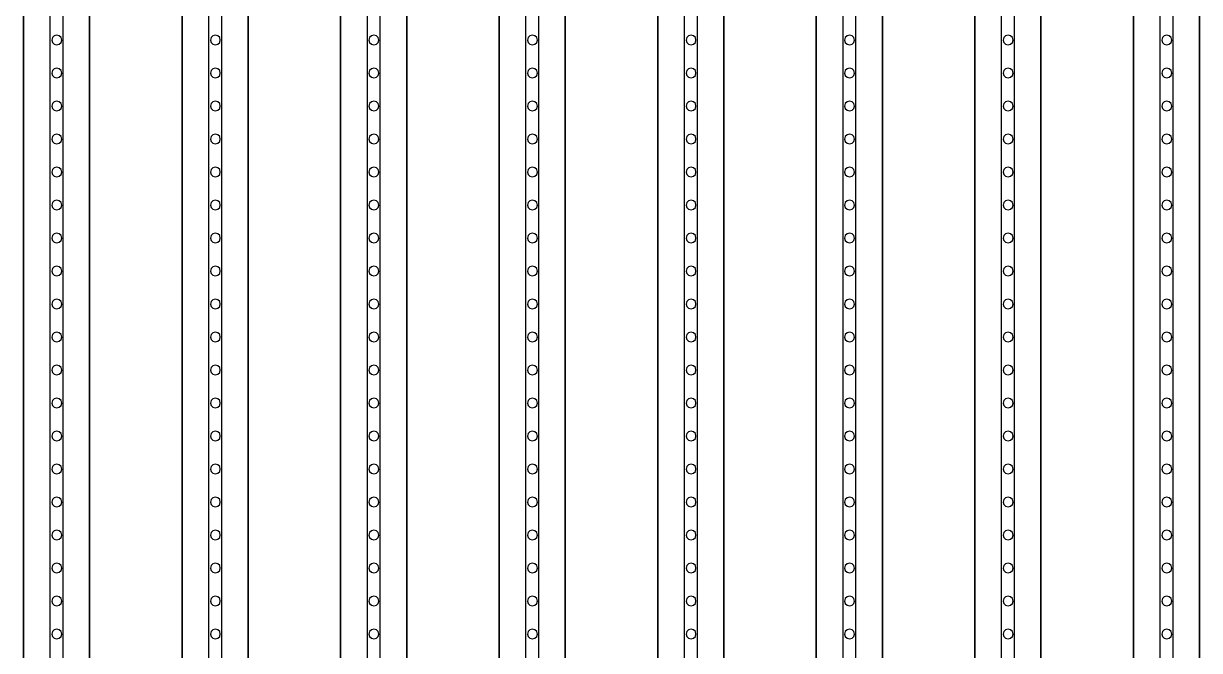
# Model space of a CAD drawing. Header units: metres. Extents: x -1550 to 1550, y -904 to 26100.
# Drawn here: x -574 to -396, y 6184 to 6279 of the extents above; entities that cross this region are included whole.
import ezdxf

# ---------------------------------------------------------------- set-up
doc = ezdxf.new("R2010")
doc.units = ezdxf.units.M
for name, color, linetype in [('Metal', 4, 'CONTINUOUS'), ('pattern_ionp', 7, 'CONTINUOUS'), ('Polyimide', 3, 'CONTINUOUS'), ('Polyimide_Negative', 5, 'CONTINUOUS')]:
    doc.layers.add(name, color=color, linetype=linetype)

msp = doc.modelspace()

# ---------------------------------------------------------------- linework, layer by layer
at = {"layer": 'Metal'}
for points in [[(-568, 4365.01), (-568, 11993.5), (-570, 11993.5), (-570, 11993.5), (-570, 4365.01)], [(-544, 4305.01), (-544, 11993.5), (-546, 11993.5), (-546, 11993.5), (-546, 4305.01)], [(-520, 4245.01), (-520, 11993.5), (-522, 11993.5), (-522, 11993.5), (-522, 4245.01)], [(-496, 4185.01), (-496, 11993.5), (-498, 11993.5), (-498, 11993.5), (-498, 4185.01)], [(-472, 4125.01), (-472, 11993.5), (-474, 11993.5), (-474, 11993.5), (-474, 4125.01)], [(-448, 4065.01), (-448, 11993.5), (-450, 11993.5), (-450, 11993.5), (-450, 4065.01)], [(-424, 4005.01), (-424, 11993.5), (-426, 11993.5), (-426, 11993.5), (-426, 4005.01)], [(-400, 3945.01), (-400, 11993.5), (-402, 11993.5), (-402, 11993.5), (-402, 3945.01)]]:
    msp.add_lwpolyline(points, dxfattribs=at)
at = {"layer": 'pattern_ionp'}
for points in [[(-568.21, 6276.45), (-568.31, 6276.83), (-568.59, 6277.1), (-568.96, 6277.2), (-569.34, 6277.1), (-569.61, 6276.83), (-569.71, 6276.45), (-569.61, 6276.08), (-569.34, 6275.8), (-568.96, 6275.7), (-568.59, 6275.8), (-568.31, 6276.08), (-568.21, 6276.45)], [(-544.21, 6276.45), (-544.31, 6276.83), (-544.59, 6277.1), (-544.96, 6277.2), (-545.34, 6277.1), (-545.61, 6276.83), (-545.71, 6276.45), (-545.61, 6276.08), (-545.34, 6275.8), (-544.96, 6275.7), (-544.59, 6275.8), (-544.31, 6276.08), (-544.21, 6276.45)], [(-520.21, 6276.45), (-520.31, 6276.83), (-520.59, 6277.1), (-520.96, 6277.2), (-521.34, 6277.1), (-521.61, 6276.83), (-521.71, 6276.45), (-521.61, 6276.08), (-521.34, 6275.8), (-520.96, 6275.7), (-520.59, 6275.8), (-520.31, 6276.08), (-520.21, 6276.45)], [(-496.21, 6276.45), (-496.31, 6276.83), (-496.59, 6277.1), (-496.96, 6277.2), (-497.34, 6277.1), (-497.61, 6276.83), (-497.71, 6276.45), (-497.61, 6276.08), (-497.34, 6275.8), (-496.96, 6275.7), (-496.59, 6275.8), (-496.31, 6276.08), (-496.21, 6276.45)], [(-472.21, 6276.45), (-472.31, 6276.83), (-472.59, 6277.1), (-472.96, 6277.2), (-473.34, 6277.1), (-473.61, 6276.83), (-473.71, 6276.45), (-473.61, 6276.08), (-473.34, 6275.8), (-472.96, 6275.7), (-472.59, 6275.8), (-472.31, 6276.08), (-472.21, 6276.45)], [(-448.21, 6276.45), (-448.31, 6276.83), (-448.59, 6277.1), (-448.96, 6277.2), (-449.34, 6277.1), (-449.61, 6276.83), (-449.71, 6276.45), (-449.61, 6276.08), (-449.34, 6275.8), (-448.96, 6275.7), (-448.59, 6275.8), (-448.31, 6276.08), (-448.21, 6276.45)], [(-424.21, 6276.45), (-424.31, 6276.83), (-424.59, 6277.1), (-424.96, 6277.2), (-425.34, 6277.1), (-425.61, 6276.83), (-425.71, 6276.45), (-425.61, 6276.08), (-425.34, 6275.8), (-424.96, 6275.7), (-424.59, 6275.8), (-424.31, 6276.08), (-424.21, 6276.45)], [(-400.21, 6276.45), (-400.31, 6276.83), (-400.59, 6277.1), (-400.96, 6277.2), (-401.34, 6277.1), (-401.61, 6276.83), (-401.71, 6276.45), (-401.61, 6276.08), (-401.34, 6275.8), (-400.96, 6275.7), (-400.59, 6275.8), (-400.31, 6276.08), (-400.21, 6276.45)], [(-568.21, 6271.45), (-568.31, 6271.83), (-568.59, 6272.1), (-568.96, 6272.2), (-569.34, 6272.1), (-569.61, 6271.83), (-569.71, 6271.45), (-569.61, 6271.08), (-569.34, 6270.8), (-568.96, 6270.7), (-568.59, 6270.8), (-568.31, 6271.08), (-568.21, 6271.45)], [(-544.21, 6271.45), (-544.31, 6271.83), (-544.59, 6272.1), (-544.96, 6272.2), (-545.34, 6272.1), (-545.61, 6271.83), (-545.71, 6271.45), (-545.61, 6271.08), (-545.34, 6270.8), (-544.96, 6270.7), (-544.59, 6270.8), (-544.31, 6271.08), (-544.21, 6271.45)], [(-520.21, 6271.45), (-520.31, 6271.83), (-520.59, 6272.1), (-520.96, 6272.2), (-521.34, 6272.1), (-521.61, 6271.83), (-521.71, 6271.45), (-521.61, 6271.08), (-521.34, 6270.8), (-520.96, 6270.7), (-520.59, 6270.8), (-520.31, 6271.08), (-520.21, 6271.45)], [(-496.21, 6271.45), (-496.31, 6271.83), (-496.59, 6272.1), (-496.96, 6272.2), (-497.34, 6272.1), (-497.61, 6271.83), (-497.71, 6271.45), (-497.61, 6271.08), (-497.34, 6270.8), (-496.96, 6270.7), (-496.59, 6270.8), (-496.31, 6271.08), (-496.21, 6271.45)], [(-472.21, 6271.45), (-472.31, 6271.83), (-472.59, 6272.1), (-472.96, 6272.2), (-473.34, 6272.1), (-473.61, 6271.83), (-473.71, 6271.45), (-473.61, 6271.08), (-473.34, 6270.8), (-472.96, 6270.7), (-472.59, 6270.8), (-472.31, 6271.08), (-472.21, 6271.45)], [(-448.21, 6271.45), (-448.31, 6271.83), (-448.59, 6272.1), (-448.96, 6272.2), (-449.34, 6272.1), (-449.61, 6271.83), (-449.71, 6271.45), (-449.61, 6271.08), (-449.34, 6270.8), (-448.96, 6270.7), (-448.59, 6270.8), (-448.31, 6271.08), (-448.21, 6271.45)], [(-424.21, 6271.45), (-424.31, 6271.83), (-424.59, 6272.1), (-424.96, 6272.2), (-425.34, 6272.1), (-425.61, 6271.83), (-425.71, 6271.45), (-425.61, 6271.08), (-425.34, 6270.8), (-424.96, 6270.7), (-424.59, 6270.8), (-424.31, 6271.08), (-424.21, 6271.45)], [(-400.21, 6271.45), (-400.31, 6271.83), (-400.59, 6272.1), (-400.96, 6272.2), (-401.34, 6272.1), (-401.61, 6271.83), (-401.71, 6271.45), (-401.61, 6271.08), (-401.34, 6270.8), (-400.96, 6270.7), (-400.59, 6270.8), (-400.31, 6271.08), (-400.21, 6271.45)], [(-568.21, 6266.45), (-568.31, 6266.83), (-568.59, 6267.1), (-568.96, 6267.2), (-569.34, 6267.1), (-569.61, 6266.83), (-569.71, 6266.45), (-569.61, 6266.08), (-569.34, 6265.8), (-568.96, 6265.7), (-568.59, 6265.8), (-568.31, 6266.08), (-568.21, 6266.45)], [(-544.21, 6266.45), (-544.31, 6266.83), (-544.59, 6267.1), (-544.96, 6267.2), (-545.34, 6267.1), (-545.61, 6266.83), (-545.71, 6266.45), (-545.61, 6266.08), (-545.34, 6265.8), (-544.96, 6265.7), (-544.59, 6265.8), (-544.31, 6266.08), (-544.21, 6266.45)], [(-520.21, 6266.45), (-520.31, 6266.83), (-520.59, 6267.1), (-520.96, 6267.2), (-521.34, 6267.1), (-521.61, 6266.83), (-521.71, 6266.45), (-521.61, 6266.08), (-521.34, 6265.8), (-520.96, 6265.7), (-520.59, 6265.8), (-520.31, 6266.08), (-520.21, 6266.45)], [(-496.21, 6266.45), (-496.31, 6266.83), (-496.59, 6267.1), (-496.96, 6267.2), (-497.34, 6267.1), (-497.61, 6266.83), (-497.71, 6266.45), (-497.61, 6266.08), (-497.34, 6265.8), (-496.96, 6265.7), (-496.59, 6265.8), (-496.31, 6266.08), (-496.21, 6266.45)], [(-472.21, 6266.45), (-472.31, 6266.83), (-472.59, 6267.1), (-472.96, 6267.2), (-473.34, 6267.1), (-473.61, 6266.83), (-473.71, 6266.45), (-473.61, 6266.08), (-473.34, 6265.8), (-472.96, 6265.7), (-472.59, 6265.8), (-472.31, 6266.08), (-472.21, 6266.45)], [(-448.21, 6266.45), (-448.31, 6266.83), (-448.59, 6267.1), (-448.96, 6267.2), (-449.34, 6267.1), (-449.61, 6266.83), (-449.71, 6266.45), (-449.61, 6266.08), (-449.34, 6265.8), (-448.96, 6265.7), (-448.59, 6265.8), (-448.31, 6266.08), (-448.21, 6266.45)], [(-424.21, 6266.45), (-424.31, 6266.83), (-424.59, 6267.1), (-424.96, 6267.2), (-425.34, 6267.1), (-425.61, 6266.83), (-425.71, 6266.45), (-425.61, 6266.08), (-425.34, 6265.8), (-424.96, 6265.7), (-424.59, 6265.8), (-424.31, 6266.08), (-424.21, 6266.45)], [(-400.21, 6266.45), (-400.31, 6266.83), (-400.59, 6267.1), (-400.96, 6267.2), (-401.34, 6267.1), (-401.61, 6266.83), (-401.71, 6266.45), (-401.61, 6266.08), (-401.34, 6265.8), (-400.96, 6265.7), (-400.59, 6265.8), (-400.31, 6266.08), (-400.21, 6266.45)], [(-568.21, 6261.45), (-568.31, 6261.83), (-568.59, 6262.1), (-568.96, 6262.2), (-569.34, 6262.1), (-569.61, 6261.83), (-569.71, 6261.45), (-569.61, 6261.08), (-569.34, 6260.8), (-568.96, 6260.7), (-568.59, 6260.8), (-568.31, 6261.08), (-568.21, 6261.45)], [(-544.21, 6261.45), (-544.31, 6261.83), (-544.59, 6262.1), (-544.96, 6262.2), (-545.34, 6262.1), (-545.61, 6261.83), (-545.71, 6261.45), (-545.61, 6261.08), (-545.34, 6260.8), (-544.96, 6260.7), (-544.59, 6260.8), (-544.31, 6261.08), (-544.21, 6261.45)], [(-520.21, 6261.45), (-520.31, 6261.83), (-520.59, 6262.1), (-520.96, 6262.2), (-521.34, 6262.1), (-521.61, 6261.83), (-521.71, 6261.45), (-521.61, 6261.08), (-521.34, 6260.8), (-520.96, 6260.7), (-520.59, 6260.8), (-520.31, 6261.08), (-520.21, 6261.45)], [(-496.21, 6261.45), (-496.31, 6261.83), (-496.59, 6262.1), (-496.96, 6262.2), (-497.34, 6262.1), (-497.61, 6261.83), (-497.71, 6261.45), (-497.61, 6261.08), (-497.34, 6260.8), (-496.96, 6260.7), (-496.59, 6260.8), (-496.31, 6261.08), (-496.21, 6261.45)], [(-472.21, 6261.45), (-472.31, 6261.83), (-472.59, 6262.1), (-472.96, 6262.2), (-473.34, 6262.1), (-473.61, 6261.83), (-473.71, 6261.45), (-473.61, 6261.08), (-473.34, 6260.8), (-472.96, 6260.7), (-472.59, 6260.8), (-472.31, 6261.08), (-472.21, 6261.45)], [(-448.21, 6261.45), (-448.31, 6261.83), (-448.59, 6262.1), (-448.96, 6262.2), (-449.34, 6262.1), (-449.61, 6261.83), (-449.71, 6261.45), (-449.61, 6261.08), (-449.34, 6260.8), (-448.96, 6260.7), (-448.59, 6260.8), (-448.31, 6261.08), (-448.21, 6261.45)], [(-424.21, 6261.45), (-424.31, 6261.83), (-424.59, 6262.1), (-424.96, 6262.2), (-425.34, 6262.1), (-425.61, 6261.83), (-425.71, 6261.45), (-425.61, 6261.08), (-425.34, 6260.8), (-424.96, 6260.7), (-424.59, 6260.8), (-424.31, 6261.08), (-424.21, 6261.45)], [(-400.21, 6261.45), (-400.31, 6261.83), (-400.59, 6262.1), (-400.96, 6262.2), (-401.34, 6262.1), (-401.61, 6261.83), (-401.71, 6261.45), (-401.61, 6261.08), (-401.34, 6260.8), (-400.96, 6260.7), (-400.59, 6260.8), (-400.31, 6261.08), (-400.21, 6261.45)], [(-568.21, 6256.45), (-568.31, 6256.83), (-568.59, 6257.1), (-568.96, 6257.2), (-569.34, 6257.1), (-569.61, 6256.83), (-569.71, 6256.45), (-569.61, 6256.08), (-569.34, 6255.8), (-568.96, 6255.7), (-568.59, 6255.8), (-568.31, 6256.08), (-568.21, 6256.45)], [(-544.21, 6256.45), (-544.31, 6256.83), (-544.59, 6257.1), (-544.96, 6257.2), (-545.34, 6257.1), (-545.61, 6256.83), (-545.71, 6256.45), (-545.61, 6256.08), (-545.34, 6255.8), (-544.96, 6255.7), (-544.59, 6255.8), (-544.31, 6256.08), (-544.21, 6256.45)], [(-520.21, 6256.45), (-520.31, 6256.83), (-520.59, 6257.1), (-520.96, 6257.2), (-521.34, 6257.1), (-521.61, 6256.83), (-521.71, 6256.45), (-521.61, 6256.08), (-521.34, 6255.8), (-520.96, 6255.7), (-520.59, 6255.8), (-520.31, 6256.08), (-520.21, 6256.45)], [(-496.21, 6256.45), (-496.31, 6256.83), (-496.59, 6257.1), (-496.96, 6257.2), (-497.34, 6257.1), (-497.61, 6256.83), (-497.71, 6256.45), (-497.61, 6256.08), (-497.34, 6255.8), (-496.96, 6255.7), (-496.59, 6255.8), (-496.31, 6256.08), (-496.21, 6256.45)], [(-472.21, 6256.45), (-472.31, 6256.83), (-472.59, 6257.1), (-472.96, 6257.2), (-473.34, 6257.1), (-473.61, 6256.83), (-473.71, 6256.45), (-473.61, 6256.08), (-473.34, 6255.8), (-472.96, 6255.7), (-472.59, 6255.8), (-472.31, 6256.08), (-472.21, 6256.45)], [(-448.21, 6256.45), (-448.31, 6256.83), (-448.59, 6257.1), (-448.96, 6257.2), (-449.34, 6257.1), (-449.61, 6256.83), (-449.71, 6256.45), (-449.61, 6256.08), (-449.34, 6255.8), (-448.96, 6255.7), (-448.59, 6255.8), (-448.31, 6256.08), (-448.21, 6256.45)], [(-424.21, 6256.45), (-424.31, 6256.83), (-424.59, 6257.1), (-424.96, 6257.2), (-425.34, 6257.1), (-425.61, 6256.83), (-425.71, 6256.45), (-425.61, 6256.08), (-425.34, 6255.8), (-424.96, 6255.7), (-424.59, 6255.8), (-424.31, 6256.08), (-424.21, 6256.45)], [(-400.21, 6256.45), (-400.31, 6256.83), (-400.59, 6257.1), (-400.96, 6257.2), (-401.34, 6257.1), (-401.61, 6256.83), (-401.71, 6256.45), (-401.61, 6256.08), (-401.34, 6255.8), (-400.96, 6255.7), (-400.59, 6255.8), (-400.31, 6256.08), (-400.21, 6256.45)], [(-568.21, 6251.45), (-568.31, 6251.83), (-568.59, 6252.1), (-568.96, 6252.2), (-569.34, 6252.1), (-569.61, 6251.83), (-569.71, 6251.45), (-569.61, 6251.08), (-569.34, 6250.8), (-568.96, 6250.7), (-568.59, 6250.8), (-568.31, 6251.08), (-568.21, 6251.45)], [(-544.21, 6251.45), (-544.31, 6251.83), (-544.59, 6252.1), (-544.96, 6252.2), (-545.34, 6252.1), (-545.61, 6251.83), (-545.71, 6251.45), (-545.61, 6251.08), (-545.34, 6250.8), (-544.96, 6250.7), (-544.59, 6250.8), (-544.31, 6251.08), (-544.21, 6251.45)], [(-520.21, 6251.45), (-520.31, 6251.83), (-520.59, 6252.1), (-520.96, 6252.2), (-521.34, 6252.1), (-521.61, 6251.83), (-521.71, 6251.45), (-521.61, 6251.08), (-521.34, 6250.8), (-520.96, 6250.7), (-520.59, 6250.8), (-520.31, 6251.08), (-520.21, 6251.45)], [(-496.21, 6251.45), (-496.31, 6251.83), (-496.59, 6252.1), (-496.96, 6252.2), (-497.34, 6252.1), (-497.61, 6251.83), (-497.71, 6251.45), (-497.61, 6251.08), (-497.34, 6250.8), (-496.96, 6250.7), (-496.59, 6250.8), (-496.31, 6251.08), (-496.21, 6251.45)], [(-472.21, 6251.45), (-472.31, 6251.83), (-472.59, 6252.1), (-472.96, 6252.2), (-473.34, 6252.1), (-473.61, 6251.83), (-473.71, 6251.45), (-473.61, 6251.08), (-473.34, 6250.8), (-472.96, 6250.7), (-472.59, 6250.8), (-472.31, 6251.08), (-472.21, 6251.45)], [(-448.21, 6251.45), (-448.31, 6251.83), (-448.59, 6252.1), (-448.96, 6252.2), (-449.34, 6252.1), (-449.61, 6251.83), (-449.71, 6251.45), (-449.61, 6251.08), (-449.34, 6250.8), (-448.96, 6250.7), (-448.59, 6250.8), (-448.31, 6251.08), (-448.21, 6251.45)], [(-424.21, 6251.45), (-424.31, 6251.83), (-424.59, 6252.1), (-424.96, 6252.2), (-425.34, 6252.1), (-425.61, 6251.83), (-425.71, 6251.45), (-425.61, 6251.08), (-425.34, 6250.8), (-424.96, 6250.7), (-424.59, 6250.8), (-424.31, 6251.08), (-424.21, 6251.45)], [(-400.21, 6251.45), (-400.31, 6251.83), (-400.59, 6252.1), (-400.96, 6252.2), (-401.34, 6252.1), (-401.61, 6251.83), (-401.71, 6251.45), (-401.61, 6251.08), (-401.34, 6250.8), (-400.96, 6250.7), (-400.59, 6250.8), (-400.31, 6251.08), (-400.21, 6251.45)], [(-568.21, 6246.45), (-568.31, 6246.83), (-568.59, 6247.1), (-568.96, 6247.2), (-569.34, 6247.1), (-569.61, 6246.83), (-569.71, 6246.45), (-569.61, 6246.08), (-569.34, 6245.8), (-568.96, 6245.7), (-568.59, 6245.8), (-568.31, 6246.08), (-568.21, 6246.45)], [(-544.21, 6246.45), (-544.31, 6246.83), (-544.59, 6247.1), (-544.96, 6247.2), (-545.34, 6247.1), (-545.61, 6246.83), (-545.71, 6246.45), (-545.61, 6246.08), (-545.34, 6245.8), (-544.96, 6245.7), (-544.59, 6245.8), (-544.31, 6246.08), (-544.21, 6246.45)], [(-520.21, 6246.45), (-520.31, 6246.83), (-520.59, 6247.1), (-520.96, 6247.2), (-521.34, 6247.1), (-521.61, 6246.83), (-521.71, 6246.45), (-521.61, 6246.08), (-521.34, 6245.8), (-520.96, 6245.7), (-520.59, 6245.8), (-520.31, 6246.08), (-520.21, 6246.45)], [(-496.21, 6246.45), (-496.31, 6246.83), (-496.59, 6247.1), (-496.96, 6247.2), (-497.34, 6247.1), (-497.61, 6246.83), (-497.71, 6246.45), (-497.61, 6246.08), (-497.34, 6245.8), (-496.96, 6245.7), (-496.59, 6245.8), (-496.31, 6246.08), (-496.21, 6246.45)], [(-472.21, 6246.45), (-472.31, 6246.83), (-472.59, 6247.1), (-472.96, 6247.2), (-473.34, 6247.1), (-473.61, 6246.83), (-473.71, 6246.45), (-473.61, 6246.08), (-473.34, 6245.8), (-472.96, 6245.7), (-472.59, 6245.8), (-472.31, 6246.08), (-472.21, 6246.45)], [(-448.21, 6246.45), (-448.31, 6246.83), (-448.59, 6247.1), (-448.96, 6247.2), (-449.34, 6247.1), (-449.61, 6246.83), (-449.71, 6246.45), (-449.61, 6246.08), (-449.34, 6245.8), (-448.96, 6245.7), (-448.59, 6245.8), (-448.31, 6246.08), (-448.21, 6246.45)], [(-424.21, 6246.45), (-424.31, 6246.83), (-424.59, 6247.1), (-424.96, 6247.2), (-425.34, 6247.1), (-425.61, 6246.83), (-425.71, 6246.45), (-425.61, 6246.08), (-425.34, 6245.8), (-424.96, 6245.7), (-424.59, 6245.8), (-424.31, 6246.08), (-424.21, 6246.45)], [(-400.21, 6246.45), (-400.31, 6246.83), (-400.59, 6247.1), (-400.96, 6247.2), (-401.34, 6247.1), (-401.61, 6246.83), (-401.71, 6246.45), (-401.61, 6246.08), (-401.34, 6245.8), (-400.96, 6245.7), (-400.59, 6245.8), (-400.31, 6246.08), (-400.21, 6246.45)], [(-568.21, 6241.45), (-568.31, 6241.83), (-568.59, 6242.1), (-568.96, 6242.2), (-569.34, 6242.1), (-569.61, 6241.83), (-569.71, 6241.45), (-569.61, 6241.08), (-569.34, 6240.8), (-568.96, 6240.7), (-568.59, 6240.8), (-568.31, 6241.08), (-568.21, 6241.45)], [(-544.21, 6241.45), (-544.31, 6241.83), (-544.59, 6242.1), (-544.96, 6242.2), (-545.34, 6242.1), (-545.61, 6241.83), (-545.71, 6241.45), (-545.61, 6241.08), (-545.34, 6240.8), (-544.96, 6240.7), (-544.59, 6240.8), (-544.31, 6241.08), (-544.21, 6241.45)], [(-520.21, 6241.45), (-520.31, 6241.83), (-520.59, 6242.1), (-520.96, 6242.2), (-521.34, 6242.1), (-521.61, 6241.83), (-521.71, 6241.45), (-521.61, 6241.08), (-521.34, 6240.8), (-520.96, 6240.7), (-520.59, 6240.8), (-520.31, 6241.08), (-520.21, 6241.45)], [(-496.21, 6241.45), (-496.31, 6241.83), (-496.59, 6242.1), (-496.96, 6242.2), (-497.34, 6242.1), (-497.61, 6241.83), (-497.71, 6241.45), (-497.61, 6241.08), (-497.34, 6240.8), (-496.96, 6240.7), (-496.59, 6240.8), (-496.31, 6241.08), (-496.21, 6241.45)], [(-472.21, 6241.45), (-472.31, 6241.83), (-472.59, 6242.1), (-472.96, 6242.2), (-473.34, 6242.1), (-473.61, 6241.83), (-473.71, 6241.45), (-473.61, 6241.08), (-473.34, 6240.8), (-472.96, 6240.7), (-472.59, 6240.8), (-472.31, 6241.08), (-472.21, 6241.45)], [(-448.21, 6241.45), (-448.31, 6241.83), (-448.59, 6242.1), (-448.96, 6242.2), (-449.34, 6242.1), (-449.61, 6241.83), (-449.71, 6241.45), (-449.61, 6241.08), (-449.34, 6240.8), (-448.96, 6240.7), (-448.59, 6240.8), (-448.31, 6241.08), (-448.21, 6241.45)], [(-424.21, 6241.45), (-424.31, 6241.83), (-424.59, 6242.1), (-424.96, 6242.2), (-425.34, 6242.1), (-425.61, 6241.83), (-425.71, 6241.45), (-425.61, 6241.08), (-425.34, 6240.8), (-424.96, 6240.7), (-424.59, 6240.8), (-424.31, 6241.08), (-424.21, 6241.45)], [(-400.21, 6241.45), (-400.31, 6241.83), (-400.59, 6242.1), (-400.96, 6242.2), (-401.34, 6242.1), (-401.61, 6241.83), (-401.71, 6241.45), (-401.61, 6241.08), (-401.34, 6240.8), (-400.96, 6240.7), (-400.59, 6240.8), (-400.31, 6241.08), (-400.21, 6241.45)], [(-568.21, 6236.45), (-568.31, 6236.83), (-568.59, 6237.1), (-568.96, 6237.2), (-569.34, 6237.1), (-569.61, 6236.83), (-569.71, 6236.45), (-569.61, 6236.08), (-569.34, 6235.8), (-568.96, 6235.7), (-568.59, 6235.8), (-568.31, 6236.08), (-568.21, 6236.45)], [(-544.21, 6236.45), (-544.31, 6236.83), (-544.59, 6237.1), (-544.96, 6237.2), (-545.34, 6237.1), (-545.61, 6236.83), (-545.71, 6236.45), (-545.61, 6236.08), (-545.34, 6235.8), (-544.96, 6235.7), (-544.59, 6235.8), (-544.31, 6236.08), (-544.21, 6236.45)], [(-520.21, 6236.45), (-520.31, 6236.83), (-520.59, 6237.1), (-520.96, 6237.2), (-521.34, 6237.1), (-521.61, 6236.83), (-521.71, 6236.45), (-521.61, 6236.08), (-521.34, 6235.8), (-520.96, 6235.7), (-520.59, 6235.8), (-520.31, 6236.08), (-520.21, 6236.45)], [(-496.21, 6236.45), (-496.31, 6236.83), (-496.59, 6237.1), (-496.96, 6237.2), (-497.34, 6237.1), (-497.61, 6236.83), (-497.71, 6236.45), (-497.61, 6236.08), (-497.34, 6235.8), (-496.96, 6235.7), (-496.59, 6235.8), (-496.31, 6236.08), (-496.21, 6236.45)], [(-472.21, 6236.45), (-472.31, 6236.83), (-472.59, 6237.1), (-472.96, 6237.2), (-473.34, 6237.1), (-473.61, 6236.83), (-473.71, 6236.45), (-473.61, 6236.08), (-473.34, 6235.8), (-472.96, 6235.7), (-472.59, 6235.8), (-472.31, 6236.08), (-472.21, 6236.45)], [(-448.21, 6236.45), (-448.31, 6236.83), (-448.59, 6237.1), (-448.96, 6237.2), (-449.34, 6237.1), (-449.61, 6236.83), (-449.71, 6236.45), (-449.61, 6236.08), (-449.34, 6235.8), (-448.96, 6235.7), (-448.59, 6235.8), (-448.31, 6236.08), (-448.21, 6236.45)], [(-424.21, 6236.45), (-424.31, 6236.83), (-424.59, 6237.1), (-424.96, 6237.2), (-425.34, 6237.1), (-425.61, 6236.83), (-425.71, 6236.45), (-425.61, 6236.08), (-425.34, 6235.8), (-424.96, 6235.7), (-424.59, 6235.8), (-424.31, 6236.08), (-424.21, 6236.45)], [(-400.21, 6236.45), (-400.31, 6236.83), (-400.59, 6237.1), (-400.96, 6237.2), (-401.34, 6237.1), (-401.61, 6236.83), (-401.71, 6236.45), (-401.61, 6236.08), (-401.34, 6235.8), (-400.96, 6235.7), (-400.59, 6235.8), (-400.31, 6236.08), (-400.21, 6236.45)], [(-568.21, 6231.45), (-568.31, 6231.83), (-568.59, 6232.1), (-568.96, 6232.2), (-569.34, 6232.1), (-569.61, 6231.83), (-569.71, 6231.45), (-569.61, 6231.08), (-569.34, 6230.8), (-568.96, 6230.7), (-568.59, 6230.8), (-568.31, 6231.08), (-568.21, 6231.45)], [(-544.21, 6231.45), (-544.31, 6231.83), (-544.59, 6232.1), (-544.96, 6232.2), (-545.34, 6232.1), (-545.61, 6231.83), (-545.71, 6231.45), (-545.61, 6231.08), (-545.34, 6230.8), (-544.96, 6230.7), (-544.59, 6230.8), (-544.31, 6231.08), (-544.21, 6231.45)], [(-520.21, 6231.45), (-520.31, 6231.83), (-520.59, 6232.1), (-520.96, 6232.2), (-521.34, 6232.1), (-521.61, 6231.83), (-521.71, 6231.45), (-521.61, 6231.08), (-521.34, 6230.8), (-520.96, 6230.7), (-520.59, 6230.8), (-520.31, 6231.08), (-520.21, 6231.45)], [(-496.21, 6231.45), (-496.31, 6231.83), (-496.59, 6232.1), (-496.96, 6232.2), (-497.34, 6232.1), (-497.61, 6231.83), (-497.71, 6231.45), (-497.61, 6231.08), (-497.34, 6230.8), (-496.96, 6230.7), (-496.59, 6230.8), (-496.31, 6231.08), (-496.21, 6231.45)], [(-472.21, 6231.45), (-472.31, 6231.83), (-472.59, 6232.1), (-472.96, 6232.2), (-473.34, 6232.1), (-473.61, 6231.83), (-473.71, 6231.45), (-473.61, 6231.08), (-473.34, 6230.8), (-472.96, 6230.7), (-472.59, 6230.8), (-472.31, 6231.08), (-472.21, 6231.45)], [(-448.21, 6231.45), (-448.31, 6231.83), (-448.59, 6232.1), (-448.96, 6232.2), (-449.34, 6232.1), (-449.61, 6231.83), (-449.71, 6231.45), (-449.61, 6231.08), (-449.34, 6230.8), (-448.96, 6230.7), (-448.59, 6230.8), (-448.31, 6231.08), (-448.21, 6231.45)], [(-424.21, 6231.45), (-424.31, 6231.83), (-424.59, 6232.1), (-424.96, 6232.2), (-425.34, 6232.1), (-425.61, 6231.83), (-425.71, 6231.45), (-425.61, 6231.08), (-425.34, 6230.8), (-424.96, 6230.7), (-424.59, 6230.8), (-424.31, 6231.08), (-424.21, 6231.45)], [(-400.21, 6231.45), (-400.31, 6231.83), (-400.59, 6232.1), (-400.96, 6232.2), (-401.34, 6232.1), (-401.61, 6231.83), (-401.71, 6231.45), (-401.61, 6231.08), (-401.34, 6230.8), (-400.96, 6230.7), (-400.59, 6230.8), (-400.31, 6231.08), (-400.21, 6231.45)], [(-568.21, 6226.45), (-568.31, 6226.83), (-568.59, 6227.1), (-568.96, 6227.2), (-569.34, 6227.1), (-569.61, 6226.83), (-569.71, 6226.45), (-569.61, 6226.08), (-569.34, 6225.8), (-568.96, 6225.7), (-568.59, 6225.8), (-568.31, 6226.08), (-568.21, 6226.45)], [(-544.21, 6226.45), (-544.31, 6226.83), (-544.59, 6227.1), (-544.96, 6227.2), (-545.34, 6227.1), (-545.61, 6226.83), (-545.71, 6226.45), (-545.61, 6226.08), (-545.34, 6225.8), (-544.96, 6225.7), (-544.59, 6225.8), (-544.31, 6226.08), (-544.21, 6226.45)], [(-520.21, 6226.45), (-520.31, 6226.83), (-520.59, 6227.1), (-520.96, 6227.2), (-521.34, 6227.1), (-521.61, 6226.83), (-521.71, 6226.45), (-521.61, 6226.08), (-521.34, 6225.8), (-520.96, 6225.7), (-520.59, 6225.8), (-520.31, 6226.08), (-520.21, 6226.45)], [(-496.21, 6226.45), (-496.31, 6226.83), (-496.59, 6227.1), (-496.96, 6227.2), (-497.34, 6227.1), (-497.61, 6226.83), (-497.71, 6226.45), (-497.61, 6226.08), (-497.34, 6225.8), (-496.96, 6225.7), (-496.59, 6225.8), (-496.31, 6226.08), (-496.21, 6226.45)], [(-472.21, 6226.45), (-472.31, 6226.83), (-472.59, 6227.1), (-472.96, 6227.2), (-473.34, 6227.1), (-473.61, 6226.83), (-473.71, 6226.45), (-473.61, 6226.08), (-473.34, 6225.8), (-472.96, 6225.7), (-472.59, 6225.8), (-472.31, 6226.08), (-472.21, 6226.45)], [(-448.21, 6226.45), (-448.31, 6226.83), (-448.59, 6227.1), (-448.96, 6227.2), (-449.34, 6227.1), (-449.61, 6226.83), (-449.71, 6226.45), (-449.61, 6226.08), (-449.34, 6225.8), (-448.96, 6225.7), (-448.59, 6225.8), (-448.31, 6226.08), (-448.21, 6226.45)], [(-424.21, 6226.45), (-424.31, 6226.83), (-424.59, 6227.1), (-424.96, 6227.2), (-425.34, 6227.1), (-425.61, 6226.83), (-425.71, 6226.45), (-425.61, 6226.08), (-425.34, 6225.8), (-424.96, 6225.7), (-424.59, 6225.8), (-424.31, 6226.08), (-424.21, 6226.45)], [(-400.21, 6226.45), (-400.31, 6226.83), (-400.59, 6227.1), (-400.96, 6227.2), (-401.34, 6227.1), (-401.61, 6226.83), (-401.71, 6226.45), (-401.61, 6226.08), (-401.34, 6225.8), (-400.96, 6225.7), (-400.59, 6225.8), (-400.31, 6226.08), (-400.21, 6226.45)], [(-568.21, 6221.45), (-568.31, 6221.83), (-568.59, 6222.1), (-568.96, 6222.2), (-569.34, 6222.1), (-569.61, 6221.83), (-569.71, 6221.45), (-569.61, 6221.08), (-569.34, 6220.8), (-568.96, 6220.7), (-568.59, 6220.8), (-568.31, 6221.08), (-568.21, 6221.45)], [(-544.21, 6221.45), (-544.31, 6221.83), (-544.59, 6222.1), (-544.96, 6222.2), (-545.34, 6222.1), (-545.61, 6221.83), (-545.71, 6221.45), (-545.61, 6221.08), (-545.34, 6220.8), (-544.96, 6220.7), (-544.59, 6220.8), (-544.31, 6221.08), (-544.21, 6221.45)], [(-520.21, 6221.45), (-520.31, 6221.83), (-520.59, 6222.1), (-520.96, 6222.2), (-521.34, 6222.1), (-521.61, 6221.83), (-521.71, 6221.45), (-521.61, 6221.08), (-521.34, 6220.8), (-520.96, 6220.7), (-520.59, 6220.8), (-520.31, 6221.08), (-520.21, 6221.45)], [(-496.21, 6221.45), (-496.31, 6221.83), (-496.59, 6222.1), (-496.96, 6222.2), (-497.34, 6222.1), (-497.61, 6221.83), (-497.71, 6221.45), (-497.61, 6221.08), (-497.34, 6220.8), (-496.96, 6220.7), (-496.59, 6220.8), (-496.31, 6221.08), (-496.21, 6221.45)], [(-472.21, 6221.45), (-472.31, 6221.83), (-472.59, 6222.1), (-472.96, 6222.2), (-473.34, 6222.1), (-473.61, 6221.83), (-473.71, 6221.45), (-473.61, 6221.08), (-473.34, 6220.8), (-472.96, 6220.7), (-472.59, 6220.8), (-472.31, 6221.08), (-472.21, 6221.45)], [(-448.21, 6221.45), (-448.31, 6221.83), (-448.59, 6222.1), (-448.96, 6222.2), (-449.34, 6222.1), (-449.61, 6221.83), (-449.71, 6221.45), (-449.61, 6221.08), (-449.34, 6220.8), (-448.96, 6220.7), (-448.59, 6220.8), (-448.31, 6221.08), (-448.21, 6221.45)], [(-424.21, 6221.45), (-424.31, 6221.83), (-424.59, 6222.1), (-424.96, 6222.2), (-425.34, 6222.1), (-425.61, 6221.83), (-425.71, 6221.45), (-425.61, 6221.08), (-425.34, 6220.8), (-424.96, 6220.7), (-424.59, 6220.8), (-424.31, 6221.08), (-424.21, 6221.45)], [(-400.21, 6221.45), (-400.31, 6221.83), (-400.59, 6222.1), (-400.96, 6222.2), (-401.34, 6222.1), (-401.61, 6221.83), (-401.71, 6221.45), (-401.61, 6221.08), (-401.34, 6220.8), (-400.96, 6220.7), (-400.59, 6220.8), (-400.31, 6221.08), (-400.21, 6221.45)], [(-568.21, 6216.45), (-568.31, 6216.83), (-568.59, 6217.1), (-568.96, 6217.2), (-569.34, 6217.1), (-569.61, 6216.83), (-569.71, 6216.45), (-569.61, 6216.08), (-569.34, 6215.8), (-568.96, 6215.7), (-568.59, 6215.8), (-568.31, 6216.08), (-568.21, 6216.45)], [(-544.21, 6216.45), (-544.31, 6216.83), (-544.59, 6217.1), (-544.96, 6217.2), (-545.34, 6217.1), (-545.61, 6216.83), (-545.71, 6216.45), (-545.61, 6216.08), (-545.34, 6215.8), (-544.96, 6215.7), (-544.59, 6215.8), (-544.31, 6216.08), (-544.21, 6216.45)], [(-520.21, 6216.45), (-520.31, 6216.83), (-520.59, 6217.1), (-520.96, 6217.2), (-521.34, 6217.1), (-521.61, 6216.83), (-521.71, 6216.45), (-521.61, 6216.08), (-521.34, 6215.8), (-520.96, 6215.7), (-520.59, 6215.8), (-520.31, 6216.08), (-520.21, 6216.45)], [(-496.21, 6216.45), (-496.31, 6216.83), (-496.59, 6217.1), (-496.96, 6217.2), (-497.34, 6217.1), (-497.61, 6216.83), (-497.71, 6216.45), (-497.61, 6216.08), (-497.34, 6215.8), (-496.96, 6215.7), (-496.59, 6215.8), (-496.31, 6216.08), (-496.21, 6216.45)], [(-472.21, 6216.45), (-472.31, 6216.83), (-472.59, 6217.1), (-472.96, 6217.2), (-473.34, 6217.1), (-473.61, 6216.83), (-473.71, 6216.45), (-473.61, 6216.08), (-473.34, 6215.8), (-472.96, 6215.7), (-472.59, 6215.8), (-472.31, 6216.08), (-472.21, 6216.45)], [(-448.21, 6216.45), (-448.31, 6216.83), (-448.59, 6217.1), (-448.96, 6217.2), (-449.34, 6217.1), (-449.61, 6216.83), (-449.71, 6216.45), (-449.61, 6216.08), (-449.34, 6215.8), (-448.96, 6215.7), (-448.59, 6215.8), (-448.31, 6216.08), (-448.21, 6216.45)], [(-424.21, 6216.45), (-424.31, 6216.83), (-424.59, 6217.1), (-424.96, 6217.2), (-425.34, 6217.1), (-425.61, 6216.83), (-425.71, 6216.45), (-425.61, 6216.08), (-425.34, 6215.8), (-424.96, 6215.7), (-424.59, 6215.8), (-424.31, 6216.08), (-424.21, 6216.45)], [(-400.21, 6216.45), (-400.31, 6216.83), (-400.59, 6217.1), (-400.96, 6217.2), (-401.34, 6217.1), (-401.61, 6216.83), (-401.71, 6216.45), (-401.61, 6216.08), (-401.34, 6215.8), (-400.96, 6215.7), (-400.59, 6215.8), (-400.31, 6216.08), (-400.21, 6216.45)], [(-568.21, 6211.45), (-568.31, 6211.83), (-568.59, 6212.1), (-568.96, 6212.2), (-569.34, 6212.1), (-569.61, 6211.83), (-569.71, 6211.45), (-569.61, 6211.08), (-569.34, 6210.8), (-568.96, 6210.7), (-568.59, 6210.8), (-568.31, 6211.08), (-568.21, 6211.45)], [(-544.21, 6211.45), (-544.31, 6211.83), (-544.59, 6212.1), (-544.96, 6212.2), (-545.34, 6212.1), (-545.61, 6211.83), (-545.71, 6211.45), (-545.61, 6211.08), (-545.34, 6210.8), (-544.96, 6210.7), (-544.59, 6210.8), (-544.31, 6211.08), (-544.21, 6211.45)], [(-520.21, 6211.45), (-520.31, 6211.83), (-520.59, 6212.1), (-520.96, 6212.2), (-521.34, 6212.1), (-521.61, 6211.83), (-521.71, 6211.45), (-521.61, 6211.08), (-521.34, 6210.8), (-520.96, 6210.7), (-520.59, 6210.8), (-520.31, 6211.08), (-520.21, 6211.45)], [(-496.21, 6211.45), (-496.31, 6211.83), (-496.59, 6212.1), (-496.96, 6212.2), (-497.34, 6212.1), (-497.61, 6211.83), (-497.71, 6211.45), (-497.61, 6211.08), (-497.34, 6210.8), (-496.96, 6210.7), (-496.59, 6210.8), (-496.31, 6211.08), (-496.21, 6211.45)], [(-472.21, 6211.45), (-472.31, 6211.83), (-472.59, 6212.1), (-472.96, 6212.2), (-473.34, 6212.1), (-473.61, 6211.83), (-473.71, 6211.45), (-473.61, 6211.08), (-473.34, 6210.8), (-472.96, 6210.7), (-472.59, 6210.8), (-472.31, 6211.08), (-472.21, 6211.45)], [(-448.21, 6211.45), (-448.31, 6211.83), (-448.59, 6212.1), (-448.96, 6212.2), (-449.34, 6212.1), (-449.61, 6211.83), (-449.71, 6211.45), (-449.61, 6211.08), (-449.34, 6210.8), (-448.96, 6210.7), (-448.59, 6210.8), (-448.31, 6211.08), (-448.21, 6211.45)], [(-424.21, 6211.45), (-424.31, 6211.83), (-424.59, 6212.1), (-424.96, 6212.2), (-425.34, 6212.1), (-425.61, 6211.83), (-425.71, 6211.45), (-425.61, 6211.08), (-425.34, 6210.8), (-424.96, 6210.7), (-424.59, 6210.8), (-424.31, 6211.08), (-424.21, 6211.45)], [(-400.21, 6211.45), (-400.31, 6211.83), (-400.59, 6212.1), (-400.96, 6212.2), (-401.34, 6212.1), (-401.61, 6211.83), (-401.71, 6211.45), (-401.61, 6211.08), (-401.34, 6210.8), (-400.96, 6210.7), (-400.59, 6210.8), (-400.31, 6211.08), (-400.21, 6211.45)], [(-568.21, 6206.45), (-568.31, 6206.83), (-568.59, 6207.1), (-568.96, 6207.2), (-569.34, 6207.1), (-569.61, 6206.83), (-569.71, 6206.45), (-569.61, 6206.08), (-569.34, 6205.8), (-568.96, 6205.7), (-568.59, 6205.8), (-568.31, 6206.08), (-568.21, 6206.45)], [(-544.21, 6206.45), (-544.31, 6206.83), (-544.59, 6207.1), (-544.96, 6207.2), (-545.34, 6207.1), (-545.61, 6206.83), (-545.71, 6206.45), (-545.61, 6206.08), (-545.34, 6205.8), (-544.96, 6205.7), (-544.59, 6205.8), (-544.31, 6206.08), (-544.21, 6206.45)], [(-520.21, 6206.45), (-520.31, 6206.83), (-520.59, 6207.1), (-520.96, 6207.2), (-521.34, 6207.1), (-521.61, 6206.83), (-521.71, 6206.45), (-521.61, 6206.08), (-521.34, 6205.8), (-520.96, 6205.7), (-520.59, 6205.8), (-520.31, 6206.08), (-520.21, 6206.45)], [(-496.21, 6206.45), (-496.31, 6206.83), (-496.59, 6207.1), (-496.96, 6207.2), (-497.34, 6207.1), (-497.61, 6206.83), (-497.71, 6206.45), (-497.61, 6206.08), (-497.34, 6205.8), (-496.96, 6205.7), (-496.59, 6205.8), (-496.31, 6206.08), (-496.21, 6206.45)], [(-472.21, 6206.45), (-472.31, 6206.83), (-472.59, 6207.1), (-472.96, 6207.2), (-473.34, 6207.1), (-473.61, 6206.83), (-473.71, 6206.45), (-473.61, 6206.08), (-473.34, 6205.8), (-472.96, 6205.7), (-472.59, 6205.8), (-472.31, 6206.08), (-472.21, 6206.45)], [(-448.21, 6206.45), (-448.31, 6206.83), (-448.59, 6207.1), (-448.96, 6207.2), (-449.34, 6207.1), (-449.61, 6206.83), (-449.71, 6206.45), (-449.61, 6206.08), (-449.34, 6205.8), (-448.96, 6205.7), (-448.59, 6205.8), (-448.31, 6206.08), (-448.21, 6206.45)], [(-424.21, 6206.45), (-424.31, 6206.83), (-424.59, 6207.1), (-424.96, 6207.2), (-425.34, 6207.1), (-425.61, 6206.83), (-425.71, 6206.45), (-425.61, 6206.08), (-425.34, 6205.8), (-424.96, 6205.7), (-424.59, 6205.8), (-424.31, 6206.08), (-424.21, 6206.45)], [(-400.21, 6206.45), (-400.31, 6206.83), (-400.59, 6207.1), (-400.96, 6207.2), (-401.34, 6207.1), (-401.61, 6206.83), (-401.71, 6206.45), (-401.61, 6206.08), (-401.34, 6205.8), (-400.96, 6205.7), (-400.59, 6205.8), (-400.31, 6206.08), (-400.21, 6206.45)], [(-568.21, 6201.45), (-568.31, 6201.83), (-568.59, 6202.1), (-568.96, 6202.2), (-569.34, 6202.1), (-569.61, 6201.83), (-569.71, 6201.45), (-569.61, 6201.08), (-569.34, 6200.8), (-568.96, 6200.7), (-568.59, 6200.8), (-568.31, 6201.08), (-568.21, 6201.45)], [(-544.21, 6201.45), (-544.31, 6201.83), (-544.59, 6202.1), (-544.96, 6202.2), (-545.34, 6202.1), (-545.61, 6201.83), (-545.71, 6201.45), (-545.61, 6201.08), (-545.34, 6200.8), (-544.96, 6200.7), (-544.59, 6200.8), (-544.31, 6201.08), (-544.21, 6201.45)], [(-520.21, 6201.45), (-520.31, 6201.83), (-520.59, 6202.1), (-520.96, 6202.2), (-521.34, 6202.1), (-521.61, 6201.83), (-521.71, 6201.45), (-521.61, 6201.08), (-521.34, 6200.8), (-520.96, 6200.7), (-520.59, 6200.8), (-520.31, 6201.08), (-520.21, 6201.45)], [(-496.21, 6201.45), (-496.31, 6201.83), (-496.59, 6202.1), (-496.96, 6202.2), (-497.34, 6202.1), (-497.61, 6201.83), (-497.71, 6201.45), (-497.61, 6201.08), (-497.34, 6200.8), (-496.96, 6200.7), (-496.59, 6200.8), (-496.31, 6201.08), (-496.21, 6201.45)], [(-472.21, 6201.45), (-472.31, 6201.83), (-472.59, 6202.1), (-472.96, 6202.2), (-473.34, 6202.1), (-473.61, 6201.83), (-473.71, 6201.45), (-473.61, 6201.08), (-473.34, 6200.8), (-472.96, 6200.7), (-472.59, 6200.8), (-472.31, 6201.08), (-472.21, 6201.45)], [(-448.21, 6201.45), (-448.31, 6201.83), (-448.59, 6202.1), (-448.96, 6202.2), (-449.34, 6202.1), (-449.61, 6201.83), (-449.71, 6201.45), (-449.61, 6201.08), (-449.34, 6200.8), (-448.96, 6200.7), (-448.59, 6200.8), (-448.31, 6201.08), (-448.21, 6201.45)], [(-424.21, 6201.45), (-424.31, 6201.83), (-424.59, 6202.1), (-424.96, 6202.2), (-425.34, 6202.1), (-425.61, 6201.83), (-425.71, 6201.45), (-425.61, 6201.08), (-425.34, 6200.8), (-424.96, 6200.7), (-424.59, 6200.8), (-424.31, 6201.08), (-424.21, 6201.45)], [(-400.21, 6201.45), (-400.31, 6201.83), (-400.59, 6202.1), (-400.96, 6202.2), (-401.34, 6202.1), (-401.61, 6201.83), (-401.71, 6201.45), (-401.61, 6201.08), (-401.34, 6200.8), (-400.96, 6200.7), (-400.59, 6200.8), (-400.31, 6201.08), (-400.21, 6201.45)], [(-568.21, 6196.45), (-568.31, 6196.83), (-568.59, 6197.1), (-568.96, 6197.2), (-569.34, 6197.1), (-569.61, 6196.83), (-569.71, 6196.45), (-569.61, 6196.08), (-569.34, 6195.8), (-568.96, 6195.7), (-568.59, 6195.8), (-568.31, 6196.08), (-568.21, 6196.45)], [(-544.21, 6196.45), (-544.31, 6196.83), (-544.59, 6197.1), (-544.96, 6197.2), (-545.34, 6197.1), (-545.61, 6196.83), (-545.71, 6196.45), (-545.61, 6196.08), (-545.34, 6195.8), (-544.96, 6195.7), (-544.59, 6195.8), (-544.31, 6196.08), (-544.21, 6196.45)], [(-520.21, 6196.45), (-520.31, 6196.83), (-520.59, 6197.1), (-520.96, 6197.2), (-521.34, 6197.1), (-521.61, 6196.83), (-521.71, 6196.45), (-521.61, 6196.08), (-521.34, 6195.8), (-520.96, 6195.7), (-520.59, 6195.8), (-520.31, 6196.08), (-520.21, 6196.45)], [(-496.21, 6196.45), (-496.31, 6196.83), (-496.59, 6197.1), (-496.96, 6197.2), (-497.34, 6197.1), (-497.61, 6196.83), (-497.71, 6196.45), (-497.61, 6196.08), (-497.34, 6195.8), (-496.96, 6195.7), (-496.59, 6195.8), (-496.31, 6196.08), (-496.21, 6196.45)], [(-472.21, 6196.45), (-472.31, 6196.83), (-472.59, 6197.1), (-472.96, 6197.2), (-473.34, 6197.1), (-473.61, 6196.83), (-473.71, 6196.45), (-473.61, 6196.08), (-473.34, 6195.8), (-472.96, 6195.7), (-472.59, 6195.8), (-472.31, 6196.08), (-472.21, 6196.45)], [(-448.21, 6196.45), (-448.31, 6196.83), (-448.59, 6197.1), (-448.96, 6197.2), (-449.34, 6197.1), (-449.61, 6196.83), (-449.71, 6196.45), (-449.61, 6196.08), (-449.34, 6195.8), (-448.96, 6195.7), (-448.59, 6195.8), (-448.31, 6196.08), (-448.21, 6196.45)], [(-424.21, 6196.45), (-424.31, 6196.83), (-424.59, 6197.1), (-424.96, 6197.2), (-425.34, 6197.1), (-425.61, 6196.83), (-425.71, 6196.45), (-425.61, 6196.08), (-425.34, 6195.8), (-424.96, 6195.7), (-424.59, 6195.8), (-424.31, 6196.08), (-424.21, 6196.45)], [(-400.21, 6196.45), (-400.31, 6196.83), (-400.59, 6197.1), (-400.96, 6197.2), (-401.34, 6197.1), (-401.61, 6196.83), (-401.71, 6196.45), (-401.61, 6196.08), (-401.34, 6195.8), (-400.96, 6195.7), (-400.59, 6195.8), (-400.31, 6196.08), (-400.21, 6196.45)], [(-568.21, 6191.45), (-568.31, 6191.83), (-568.59, 6192.1), (-568.96, 6192.2), (-569.34, 6192.1), (-569.61, 6191.83), (-569.71, 6191.45), (-569.61, 6191.08), (-569.34, 6190.8), (-568.96, 6190.7), (-568.59, 6190.8), (-568.31, 6191.08), (-568.21, 6191.45)], [(-544.21, 6191.45), (-544.31, 6191.83), (-544.59, 6192.1), (-544.96, 6192.2), (-545.34, 6192.1), (-545.61, 6191.83), (-545.71, 6191.45), (-545.61, 6191.08), (-545.34, 6190.8), (-544.96, 6190.7), (-544.59, 6190.8), (-544.31, 6191.08), (-544.21, 6191.45)], [(-520.21, 6191.45), (-520.31, 6191.83), (-520.59, 6192.1), (-520.96, 6192.2), (-521.34, 6192.1), (-521.61, 6191.83), (-521.71, 6191.45), (-521.61, 6191.08), (-521.34, 6190.8), (-520.96, 6190.7), (-520.59, 6190.8), (-520.31, 6191.08), (-520.21, 6191.45)], [(-496.21, 6191.45), (-496.31, 6191.83), (-496.59, 6192.1), (-496.96, 6192.2), (-497.34, 6192.1), (-497.61, 6191.83), (-497.71, 6191.45), (-497.61, 6191.08), (-497.34, 6190.8), (-496.96, 6190.7), (-496.59, 6190.8), (-496.31, 6191.08), (-496.21, 6191.45)], [(-472.21, 6191.45), (-472.31, 6191.83), (-472.59, 6192.1), (-472.96, 6192.2), (-473.34, 6192.1), (-473.61, 6191.83), (-473.71, 6191.45), (-473.61, 6191.08), (-473.34, 6190.8), (-472.96, 6190.7), (-472.59, 6190.8), (-472.31, 6191.08), (-472.21, 6191.45)], [(-448.21, 6191.45), (-448.31, 6191.83), (-448.59, 6192.1), (-448.96, 6192.2), (-449.34, 6192.1), (-449.61, 6191.83), (-449.71, 6191.45), (-449.61, 6191.08), (-449.34, 6190.8), (-448.96, 6190.7), (-448.59, 6190.8), (-448.31, 6191.08), (-448.21, 6191.45)], [(-424.21, 6191.45), (-424.31, 6191.83), (-424.59, 6192.1), (-424.96, 6192.2), (-425.34, 6192.1), (-425.61, 6191.83), (-425.71, 6191.45), (-425.61, 6191.08), (-425.34, 6190.8), (-424.96, 6190.7), (-424.59, 6190.8), (-424.31, 6191.08), (-424.21, 6191.45)], [(-400.21, 6191.45), (-400.31, 6191.83), (-400.59, 6192.1), (-400.96, 6192.2), (-401.34, 6192.1), (-401.61, 6191.83), (-401.71, 6191.45), (-401.61, 6191.08), (-401.34, 6190.8), (-400.96, 6190.7), (-400.59, 6190.8), (-400.31, 6191.08), (-400.21, 6191.45)], [(-568.21, 6186.45), (-568.31, 6186.83), (-568.59, 6187.1), (-568.96, 6187.2), (-569.34, 6187.1), (-569.61, 6186.83), (-569.71, 6186.45), (-569.61, 6186.08), (-569.34, 6185.8), (-568.96, 6185.7), (-568.59, 6185.8), (-568.31, 6186.08), (-568.21, 6186.45)], [(-544.21, 6186.45), (-544.31, 6186.83), (-544.59, 6187.1), (-544.96, 6187.2), (-545.34, 6187.1), (-545.61, 6186.83), (-545.71, 6186.45), (-545.61, 6186.08), (-545.34, 6185.8), (-544.96, 6185.7), (-544.59, 6185.8), (-544.31, 6186.08), (-544.21, 6186.45)], [(-520.21, 6186.45), (-520.31, 6186.83), (-520.59, 6187.1), (-520.96, 6187.2), (-521.34, 6187.1), (-521.61, 6186.83), (-521.71, 6186.45), (-521.61, 6186.08), (-521.34, 6185.8), (-520.96, 6185.7), (-520.59, 6185.8), (-520.31, 6186.08), (-520.21, 6186.45)], [(-496.21, 6186.45), (-496.31, 6186.83), (-496.59, 6187.1), (-496.96, 6187.2), (-497.34, 6187.1), (-497.61, 6186.83), (-497.71, 6186.45), (-497.61, 6186.08), (-497.34, 6185.8), (-496.96, 6185.7), (-496.59, 6185.8), (-496.31, 6186.08), (-496.21, 6186.45)], [(-472.21, 6186.45), (-472.31, 6186.83), (-472.59, 6187.1), (-472.96, 6187.2), (-473.34, 6187.1), (-473.61, 6186.83), (-473.71, 6186.45), (-473.61, 6186.08), (-473.34, 6185.8), (-472.96, 6185.7), (-472.59, 6185.8), (-472.31, 6186.08), (-472.21, 6186.45)], [(-448.21, 6186.45), (-448.31, 6186.83), (-448.59, 6187.1), (-448.96, 6187.2), (-449.34, 6187.1), (-449.61, 6186.83), (-449.71, 6186.45), (-449.61, 6186.08), (-449.34, 6185.8), (-448.96, 6185.7), (-448.59, 6185.8), (-448.31, 6186.08), (-448.21, 6186.45)], [(-424.21, 6186.45), (-424.31, 6186.83), (-424.59, 6187.1), (-424.96, 6187.2), (-425.34, 6187.1), (-425.61, 6186.83), (-425.71, 6186.45), (-425.61, 6186.08), (-425.34, 6185.8), (-424.96, 6185.7), (-424.59, 6185.8), (-424.31, 6186.08), (-424.21, 6186.45)], [(-400.21, 6186.45), (-400.31, 6186.83), (-400.59, 6187.1), (-400.96, 6187.2), (-401.34, 6187.1), (-401.61, 6186.83), (-401.71, 6186.45), (-401.61, 6186.08), (-401.34, 6185.8), (-400.96, 6185.7), (-400.59, 6185.8), (-400.31, 6186.08), (-400.21, 6186.45)]]:
    msp.add_lwpolyline(points, close=True, dxfattribs=at)
at = {"layer": 'Polyimide'}
for points in [[(-574, 4369.01), (-574, 11978.5)], [(-564, 11978.5), (-564, 4369.01)], [(-550, 4309.01), (-550, 11978.5)], [(-540, 11978.5), (-540, 4309.01)], [(-526, 4249.01), (-526, 11978.5)], [(-516, 11978.5), (-516, 4249.01)], [(-502, 4189.01), (-502, 11978.5)], [(-492, 11978.5), (-492, 4189.01)], [(-478, 4129.01), (-478, 11978.5)], [(-468, 11978.5), (-468, 4129.01)], [(-454, 4069.01), (-454, 11978.5)], [(-444, 11978.5), (-444, 4069.01)], [(-430, 4009.01), (-430, 11978.5)], [(-420, 11978.5), (-420, 4009.01)], [(-406, 3949.01), (-406, 11978.5)], [(-396, 11978.5), (-396, 3949.01)]]:
    msp.add_lwpolyline(points, dxfattribs=at)
at = {"layer": 'Polyimide_Negative'}
for points in [[(-574, 11978.5), (-574, 4369.01)], [(-564, 4369.01), (-564, 11978.5)], [(-550, 11978.5), (-550, 4309.01)], [(-540, 4309.01), (-540, 11978.5)], [(-526, 11978.5), (-526, 4249.01)], [(-516, 4249.01), (-516, 11978.5)], [(-502, 11978.5), (-502, 4189.01)], [(-492, 4189.01), (-492, 11978.5)], [(-478, 11978.5), (-478, 4129.01)], [(-468, 4129.01), (-468, 11978.5)], [(-454, 11978.5), (-454, 4069.01)], [(-444, 4069.01), (-444, 11978.5)], [(-430, 11978.5), (-430, 4009.01)], [(-420, 4009.01), (-420, 11978.5)], [(-406, 11978.5), (-406, 3949.01)], [(-396, 3949.01), (-396, 11978.5)]]:
    msp.add_lwpolyline(points, dxfattribs=at)

doc.saveas('drawing.dxf')
